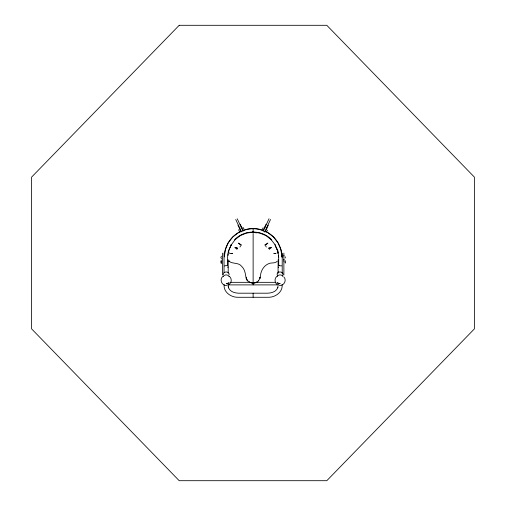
<?xml version="1.0" encoding="UTF-8"?>
<svg xmlns="http://www.w3.org/2000/svg" width="506" height="506" viewBox="0 0 506 506"><rect width="100%" height="100%" fill="white"/><g stroke="black" fill="none" stroke-linecap="round" stroke-linejoin="round"><path stroke-width="0.76" d="M229.073 261.343C232.842 264.202 238.623 262.178 241.811 266.491C245.068 269.515 245.359 273.98 246.042 278.041C247.548 283.309 255.264 284.935 258.68 280.621M278.06 284.568L278.445 284.72M246.277 278.496L246.586 277.168M253.126 232.513L253.126 232.172L259.742 233.045L265.903 235.594L271.197 239.654M224.322 255.815C224.734 245.745 230.976 236.131 240.021 231.716M229.408 253.487L228.32 251.495L231.223 244.689L230.995 244.948L231.457 245.138M232.513 253.335L230.559 253.512L232.482 253.323L231.837 253.715L232.121 253.43M253.114 232.254L246.517 233.045L240.35 235.594L235.056 239.654M258.458 280.925L260.394 277.585C260.229 271.273 263.866 264.802 270.229 263.152C272.576 262.81 275.365 263.196 277.187 261.343M224.379 256.903L225.341 249.686L228.212 242.855L232.823 236.941L238.769 232.45L240.85 231.603M228.44 250.508L227.555 257.111L227.555 265.783L227.346 265.448M259.976 278.496L259.673 277.168M278.072 285.789L277.712 287.857L277.864 287.553C276.175 291.614 272.272 292.923 267.845 293.195L238.408 293.195C233.981 292.923 230.078 291.614 228.396 287.553L228.548 287.857L228.181 285.789L228.2 286.143M256.896 282.158L253.126 283.151L253.126 282.626M278.167 272.974L278.509 271.766M267.478 230.217L266.934 231.255M228.345 252.096L228.573 252.393M276.915 253.386L277.889 251.912M238.914 229.433L238.864 230.603L239.661 231.47M285.264 258.009L285.321 256.839M285.264 263.12L285.321 261.95M230.135 247.276L228.535 251.14L228.927 251.242M230.23 247.339L231.014 245.448M231.204 244.98L234.601 240.312M236.827 249.54L237.042 249.034M281.665 265.827C282.639 266.004 277.667 265.751 279.167 265.258M224.506 265.954C224.348 266.422 226.644 264.764 227.504 265.808M262.949 230.881L266.093 224.139M263.297 231.04L269.021 218.763M264.663 232.039L270.527 219.465M265.15 231.906L268.294 225.164M277.68 252.393L277.838 252.045M227.826 267.459L228.079 266.985M230.42 283.145C231.843 281.007 231.35 277.933 229.345 276.32M285.049 262.178L285.321 260.672M239.895 247.029L240.527 246.201M221.388 256.188L220.869 257.63L221.501 258.617M221.388 260.021L220.869 261.463L221.501 262.45M221.388 261.298L220.869 262.74L221.501 263.727M276.915 276.32C274.372 278.3 274.423 282.481 276.997 284.41M223.07 276.257C218.858 279.204 222.026 286.51 227.061 285.321M265.176 245.486L267.895 243.089L264.764 244.955M229.977 283.695L228.332 284.954M263.063 227.763L262.355 229.49M235.018 239.268C244.708 229.654 261.545 229.654 271.241 239.268M246.637 279.363L247.795 280.944L246.662 279.438M259.686 277.294L260.394 277.585M239.363 228.168L239.711 228.01M241.217 227.308L241.564 227.143M242.532 230.129L242.88 229.964M242.646 230.369L242.994 230.211M240.989 231.659L243.19 230.628M256.877 282.108L253.126 283.113L249.357 282.158M243.519 230.268C249.553 227.915 256.7 227.915 262.734 230.268M242.924 230.755C249.3 228.073 256.959 228.073 263.329 230.755M268.819 248.326L270.969 247.731M269.091 248.509L271.399 247.655L268.547 248.054M266.213 231.584L266.592 231.47M227.808 284.72L228.193 284.568M275.593 253.544L274.132 253.43M277.326 251.242L277.718 251.14L276.118 247.276M274.322 253.563L275.043 253.588L273.74 253.335M231.318 253.601L231.931 253.563M275.549 253.531L274.941 253.595M283.613 255.846L284.138 255.846M283.613 259.679L284.138 259.679M229.756 261.033L228.098 261.033L228.098 259.641M283.613 260.957L284.138 260.957M230.382 282.335L249.989 282.335M257.048 282.335L275.871 282.335M228.016 284.891L278.243 284.891M279.198 285.321C283.708 286.396 287.155 280.28 283.898 276.978M255.188 232.684L256.561 232.868M253.126 283.113L249.382 282.108M237.712 248.054L234.854 247.655L237.169 248.509M235.284 247.731L237.44 248.326M264.714 231.318L267.484 232.45L273.43 236.941L278.041 242.855L280.912 249.686L281.88 256.903M266.238 231.716C275.84 236.34 281.905 246.726 282.127 257.288M242.823 227.605L243.196 227.763M264.689 227.143L265.036 227.308M266.542 228.01L266.89 228.168M263.063 230.628L265.264 231.659M241.488 244.955L238.358 243.089L241.077 245.486M275.258 244.948L275.036 244.689L275.397 245.644M271.652 240.312L274.828 244.449M265.726 246.201L266.365 247.029M243.512 228.01L243.955 229.091M278.173 266.985L278.426 267.459M240.167 224.139L243.31 230.881M237.232 218.763L242.962 231.04M235.726 219.465L241.368 231.558M237.965 225.164L241.109 231.906M276.896 249.003L275.625 246.175M276.852 248.914L277.819 251.21M275.049 244.98L275.245 245.448M275.625 246.365L275.991 247.257M269.217 249.034L269.426 249.54M277.813 250.508L278.698 257.111L278.698 265.783M278.06 253.202L278.041 253A8.343 0.544 82.5 0 1 277.946 252.133M278.313 255.764L278.49 257.073M283.879 253.139L283.879 275.024M282.215 253.139L282.215 273.601M282.127 284.568C282.987 292.19 275.036 297.579 268.053 297.281L238.2 297.281C231.223 297.579 223.266 292.19 224.133 284.568M278.155 259.641L278.053 272.949M253.126 228.408L253.126 230.983M253.126 233.449L253.126 281.659M253.126 283.942L253.126 284.891M253.126 293.195L253.126 297.281M228.2 261.033L228.2 272.993M224.038 253.139L224.038 272.544M222.381 253.139L222.381 275.024M228.155 253.74A8.956 1.733 -82.5 0 1 228.092 254.404L228.061 254.739A10.55 3.365 -82.5 0 1 227.985 255.41M223.336 276.611A2.941 2.321 0 0 1 226.207 274.922A2.941 2.321 0 0 1 229.016 276.668M228.997 274.922A2.941 2.321 0 0 0 229.104 274.322L229.016 273.721A2.941 2.321 0 0 0 226.966 272.057L226.207 271.975A2.941 2.321 0 0 0 223.317 274.859M277.237 276.668A2.941 2.321 0 0 1 280.052 274.922A2.941 2.321 0 0 1 282.917 276.611M282.652 275.422A2.941 2.321 0 0 0 280.052 271.975L279.293 272.057A2.941 2.321 0 0 0 277.237 273.721L277.149 274.322A2.941 2.321 0 0 0 277.56 275.479M253.765 231.571A1.278 1.278 0 0 1 252.488 231.571M277.155 282.873L280.046 283.746L277.155 282.873M235.17 239.572L234.917 239.895L235.17 239.572M179.206 25.3L31.625 177.1L31.625 328.9L179.206 480.7L326.794 480.7L474.375 328.9L474.375 177.1L326.794 25.3L179.206 25.3M229.098 282.873L226.207 283.746L229.104 282.905M271.336 239.901L271.089 239.572L271.336 239.895"/></g></svg>
